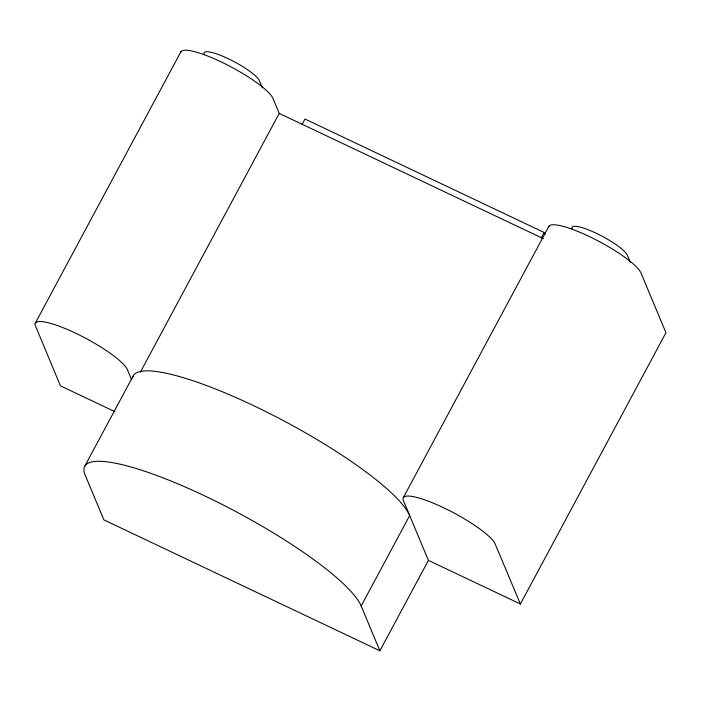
<?xml version="1.0" encoding="UTF-8"?>
<svg xmlns="http://www.w3.org/2000/svg" width="701" height="701" viewBox="0 0 701 701"><rect width="100%" height="100%" fill="white"/><g stroke="black" fill="none" stroke-linecap="round" stroke-linejoin="round"><path stroke-width="1.05" d="M35.383 322.986L180.937 51.699M85.014 465.736L133.532 375.307M140.384 372.17L279.226 113.387L272.978 98.455A52.373 10.515 28.2 0 0 224.767 63.66A52.373 10.515 28.2 0 0 180.595 52.557M302.061 124.471L304.979 119.039L544.169 232.487L545.001 234.485M541.251 237.919L544.169 232.487M403.373 497.526L548.918 226.239M548.585 227.098A52.373 10.515 28.2 0 1 592.757 238.2A52.373 10.515 28.2 0 1 640.968 272.987L665.95 332.712L520.405 604.008L494.696 542.898A52.373 10.515 28.2 0 0 441.174 506.595A52.373 10.515 28.2 0 0 403.425 500.645L428.407 560.371L379.889 650.8L361.155 606.006L409.664 515.577A157.129 31.536 28.2 0 0 265.031 411.207A157.129 31.536 28.2 0 0 132.524 377.892M279.226 113.387L543.345 238.655M114.824 411.636L60.417 385.83L35.068 324.887A52.373 10.515 28.2 0 1 77.198 333.956A52.373 10.515 28.2 0 1 127.433 369.742L131.595 379.697M428.407 560.371L520.405 604.008M379.889 650.8L103.897 519.897L85.163 475.103A157.129 31.536 28.2 0 1 204.42 495.756A157.129 31.536 28.2 0 1 361.155 606.006M630.383 262.305L626.966 254.384A31.405 6.3 28.2 0 0 596.078 233.179A31.405 6.3 28.2 0 0 572.016 228.316L572.279 229.174M262.376 87.721L258.984 79.844A31.405 6.3 28.2 0 0 228.088 58.639A31.405 6.3 28.2 0 0 204.026 53.784L204.289 54.634"/></g></svg>
